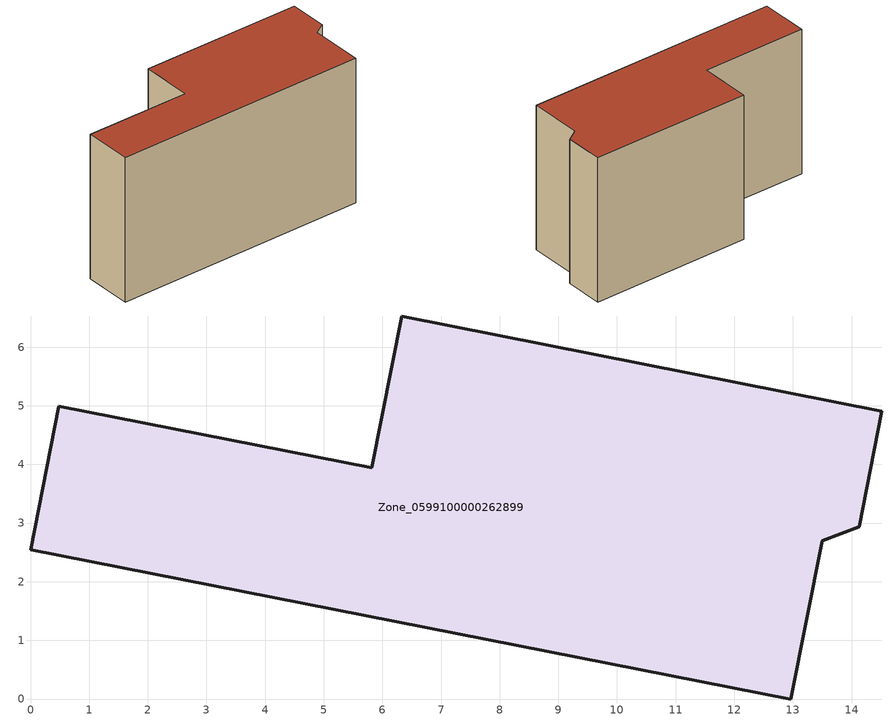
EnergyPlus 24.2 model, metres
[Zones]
Zone_0599100000262899
 floor ground (C_G): 12.96,0 0,2.54 0.48,4.99 5.82,3.94 6.33,6.53 14.52,4.91 14.13,2.94 13.5,2.7 z0
 wall outside (C_F): 5.82,3.94 0.48,4.99 0,2.54 12.96,0 13.5,2.7 14.13,2.94 14.52,4.91 6.33,6.53 5.82,3.94 z0:7.65
 roof outside (C_R): 14.52,4.91 6.33,6.53 5.82,3.94 0.48,4.99 0,2.54 12.96,0 13.5,2.7 14.13,2.94 z7.65
[BUILDING]
Pand.0599100000262899: North Axis=0; Terrain=City; Loads Convergence Tolerance Value=0.04; Temperature Convergence Tolerance Value=0.4; Solar Distribution=FullExterior; Maximum Number of Warmup Days=25; Minimum Number of Warmup Days=1
[Site:Location]
Rotterdam.The.Hague.AP_ZH_NLD Design_Conditions: Latitude=51.96; Longitude=4.45; Time Zone=1; Elevation=-4.5
[SITE:GROUNDTEMPERATURE:BUILDINGSURFACE]
18, 18, 18, 18, 18, 18, 18, 18, 18, 18, 18, 18
[MATERIAL] Thermal Absorptance=0.9; Solar Absorptance=0.7; Visible Absorptance=0.7
Name | Roughness | Thickness | Conductivity | Density | Specific Heat
G.TI.1946 | MediumSmooth | 0.15 | 1 | 540 | 1210
F.TI.1946 | Rough | 0.3 | 0.857143 | 1920 | 840
R.TI.1946 | MediumRough | 0.2 | 0.1 | 1500 | 1000
[CONSTRUCTION]
C_G: G.TI.1946
C_F: F.TI.1946
C_R: R.TI.1946
[ZONE]
Zone_0599100000262899: Type=1; Multiplier=1; Ceiling Height=Autocalculate; Volume=Autocalculate; Floor Area=autocalculate; Part of Total Floor Area=Yes
[ZONEINFILTRATION:DESIGNFLOWRATE]
Infil_Zone_0599100000262899: Zone or ZoneList or Space or SpaceList=Zone_0599100000262899; Schedule=AlwaysOn; Design Flow Rate Calculation Method=Flow/Area; Flow Rate per Floor Area=0.003; Constant Term Coefficient=1; Temperature Term Coefficient=0; Velocity Term Coefficient=0; Velocity Squared Term Coefficient=0
[HVACTEMPLATE:ZONE:IDEALLOADSAIRSYSTEM]
Zone_0599100000262899: Maximum Heating Supply Air Temperature=50; Minimum Cooling Supply Air Temperature=13; Maximum Heating Supply Air Humidity Ratio=0.0156; Minimum Cooling Supply Air Humidity Ratio=0.0077; Heating Limit=NoLimit; Cooling Limit=NoLimit; Dehumidification Control Type=ConstantSensibleHeatRatio; Cooling Sensible Heat Ratio=0.7; Dehumidification Setpoint=60; Humidification Control Type=None; Humidification Setpoint=30; Outdoor Air Method=None; Outdoor Air Flow Rate per Person=0.00944; Outdoor Air Flow Rate per Zone Floor Area=0; Outdoor Air Flow Rate per Zone=0; Demand Controlled Ventilation Type=None; Outdoor Air Economizer Type=NoEconomizer; Heat Recovery Type=None; Sensible Heat Recovery Effectiveness=0.7; Latent Heat Recovery Effectiveness=0.65
[ZONECONTROL:THERMOSTAT]
ThermostatControl_Zone_0599100000262899: Zone or ZoneList=Zone_0599100000262899; Control Type Schedule=DualSetpointControlType; Control 1=Thermostat_Zone_0599100000262899; Temperature Difference Between Cutout And Setpoint=0
[THERMOSTATSETPOINT:DUALSETPOINT]
Thermostat_Zone_0599100000262899: Heating Setpoint Temperature Schedule=HeatingSetpoint_Zone_0599100000262899; Cooling Setpoint Temperature Schedule=CoolingSetpoint_Zone_0599100000262899
[SCHEDULE:COMPACT]
HeatingSetpoint_Zone_0599100000262899: Through: 12/31, For: AllDays, Until: 24:00, 21
CoolingSetpoint_Zone_0599100000262899: Through: 12/31, For: AllDays, Until: 24:00, 24
DualSetpointControlType: Through: 12/31, For: AllDays, Until: 24:00, 4
AlwaysOn: Through: 12/31, For: AllDays, Until: 24:00, 1
